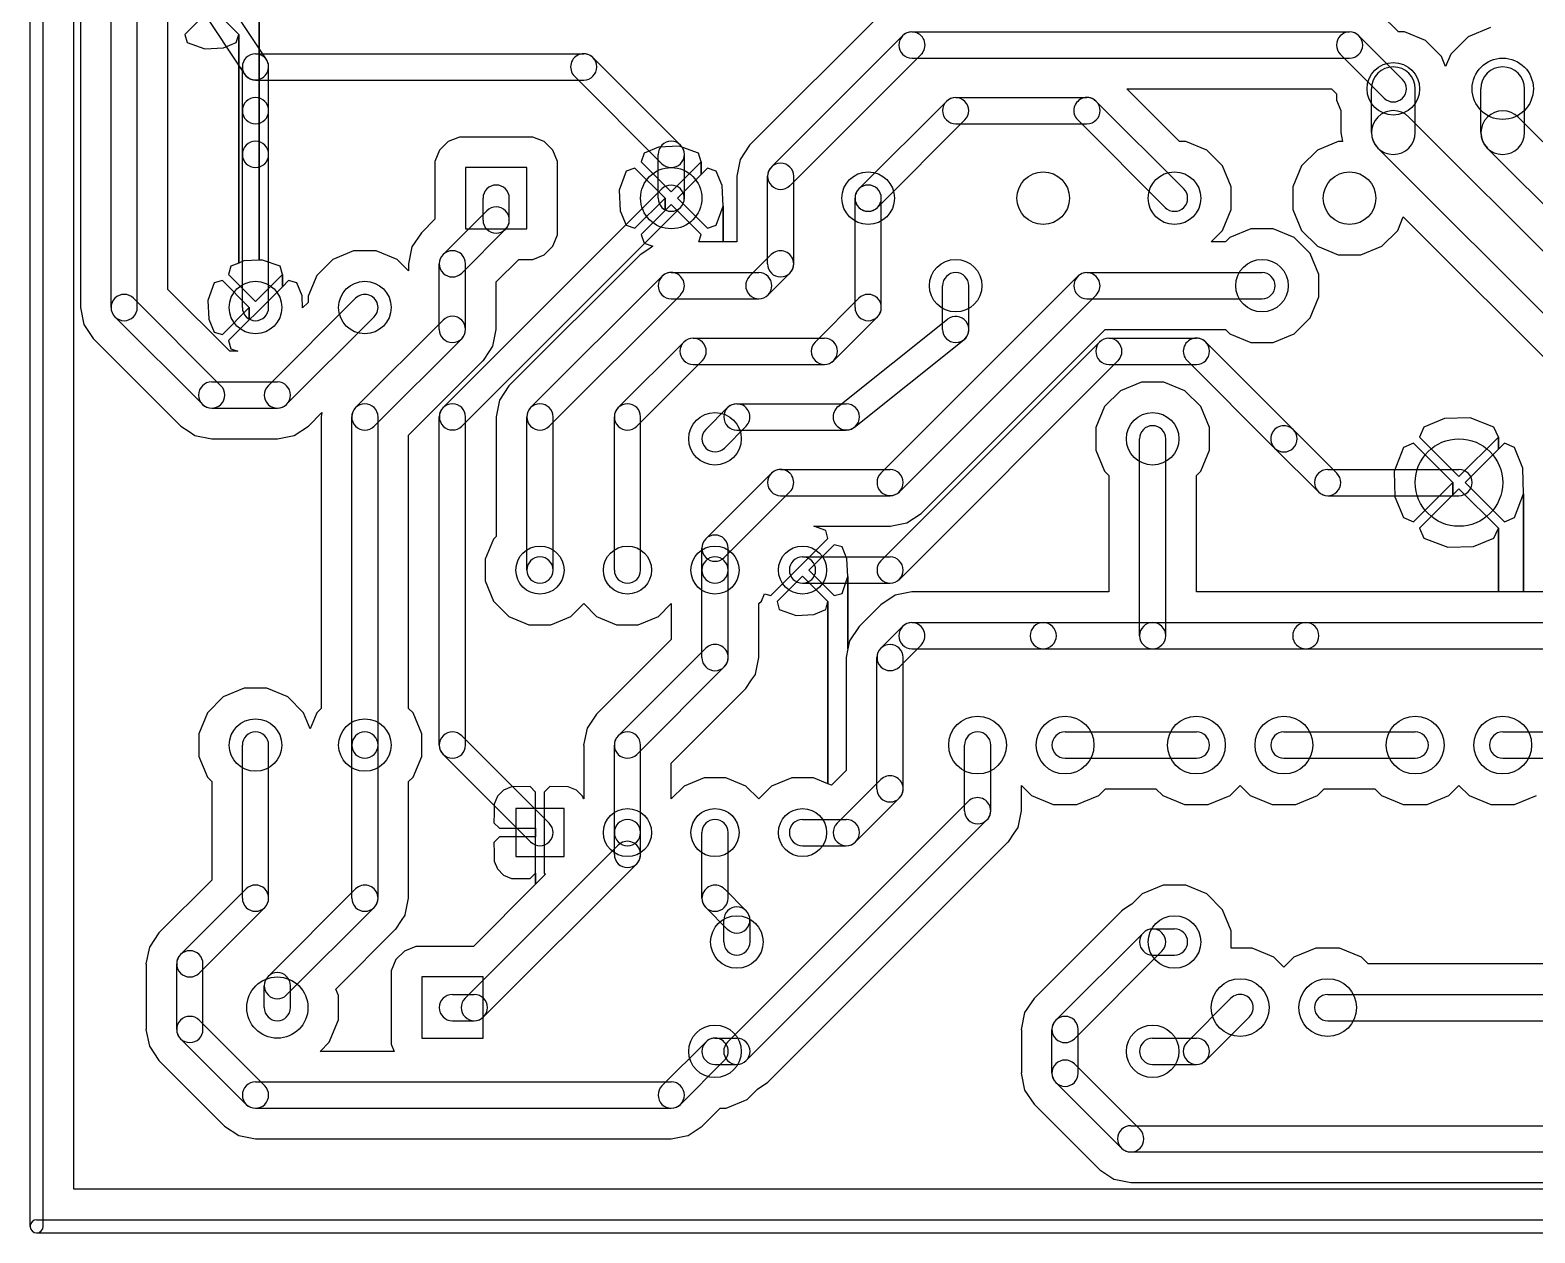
# Model space of a CAD drawing. Extents: x 35925 to 67075, y 41845 to 62495.
# Drawn here: x 35925 to 53118, y 41845 to 55591 of the extents above; entities that cross this region are included whole.
import ezdxf

# ---------------------------------------------------------------- set-up
doc = ezdxf.new("R2010")
doc.units = 0
doc.layers.add('BLACK', color=1, linetype='CONTINUOUS')

msp = doc.modelspace()

# ---------------------------------------------------------------- linework, layer by layer
at = {"layer": 'BLACK'}
for p, q in [((35925, 41920), (35925, 62420)), ((36075, 41920), (36075, 62420)), ((36425, 42345), (36425, 61995)), ((36425, 42345), (36425, 61995)), ((36500, 56916), (36500, 52425)), ((36500, 56916), (36500, 52425)), ((36850, 52420), (36850, 56920)), ((37150, 52420), (37150, 56920)), ((38125, 56003), (38624, 55254)), ((37500, 52628), (37500, 55708)), ((37500, 52628), (37500, 55708)), ((38000, 55849), (37692, 55542)), ((38000, 55849), (37692, 55542)), ((37876, 55836), (38375, 55087)), ((38308, 55542), (38000, 55849)), ((38308, 55542), (38000, 55849)), ((38543, 52962), (38543, 55841)), ((38543, 55841), (38543, 52962)), ((38543, 52962), (38543, 55841)), ((38543, 55841), (38543, 52962)), ((45644, 55772), (44146, 54274)), ((45644, 55772), (44146, 54274)), ((51558, 55569), (51354, 55774)), ((51558, 55569), (51354, 55774)), ((37692, 55542), (37719, 55448)), ((37692, 55542), (37719, 55448)), ((38281, 55448), (38308, 55542)), ((38281, 55448), (38308, 55542)), ((38308, 52929), (38308, 55542)), ((38308, 55542), (38308, 52929)), ((38308, 52929), (38308, 55542)), ((38308, 55542), (38308, 52929)), ((46000, 55570), (51000, 55570)), ((51629, 55569), (51558, 55569)), ((51629, 55569), (51558, 55569)), ((51868, 55470), (51629, 55569)), ((51868, 55470), (51629, 55569)), ((52612, 55619), (52355, 55513)), ((52612, 55619), (52355, 55513)), ((37719, 55448), (37921, 55377)), ((37719, 55448), (37921, 55377)), ((37921, 55377), (38134, 55388)), ((37921, 55377), (38134, 55388)), ((38134, 55388), (38281, 55448)), ((38134, 55388), (38281, 55448)), ((44394, 54027), (45893, 55526)), ((51106, 55526), (51606, 55026)), ((52050, 55288), (51868, 55470)), ((52050, 55288), (51868, 55470)), ((52355, 55513), (52158, 55317)), ((52355, 55513), (52158, 55317)), ((38500, 55320), (42250, 55320)), ((43356, 54276), (42356, 55276)), ((44607, 53814), (46106, 55313)), ((46000, 55270), (51000, 55270)), ((50894, 55314), (51394, 54814)), ((52097, 55173), (52050, 55288)), ((52097, 55173), (52050, 55288)), ((52158, 55317), (52097, 55173)), ((52158, 55317), (52097, 55173)), ((38350, 54670), (38350, 55170)), ((38500, 55020), (42250, 55020)), ((38650, 54670), (38650, 55170)), ((43144, 54064), (42144, 55064)), ((49058, 54319), (48457, 54920)), ((48457, 54920), (50792, 54920)), ((49058, 54319), (48457, 54920)), ((48457, 54920), (50792, 54920)), ((50792, 54920), (50851, 54862)), ((50792, 54920), (50851, 54862)), ((50851, 54862), (50851, 54791)), ((50851, 54862), (50851, 54791)), ((51250, 54420), (51250, 54920)), ((51750, 54420), (51750, 54920)), ((52500, 54420), (52500, 54920)), ((53000, 54420), (53000, 54920)), ((46394, 54776), (45394, 53776)), ((46500, 54820), (48000, 54820)), ((49106, 53776), (48106, 54776)), ((50851, 54791), (50900, 54673)), ((50851, 54791), (50900, 54673)), ((50900, 54673), (50900, 54420)), ((50900, 54673), (50900, 54420)), ((38350, 54170), (38350, 54670)), ((38650, 54170), (38650, 54670)), ((46606, 54564), (45606, 53564)), ((46500, 54520), (48000, 54520)), ((48894, 53564), (47894, 54564)), ((51677, 54596), (54426, 51847)), ((52927, 54596), (56426, 51097)), ((40831, 54369), (40703, 54316)), ((40831, 54369), (40703, 54316)), ((41531, 54369), (40831, 54369)), ((41531, 54369), (40831, 54369)), ((41670, 54369), (41531, 54369)), ((41670, 54369), (41531, 54369)), ((41798, 54316), (41670, 54369)), ((41798, 54316), (41670, 54369)), ((50900, 54420), (50920, 54319)), ((50900, 54420), (50920, 54319)), ((38350, 52420), (38350, 54170)), ((38650, 52420), (38650, 54170)), ((40604, 54218), (40551, 54090)), ((40604, 54218), (40551, 54090)), ((40703, 54316), (40604, 54218)), ((40703, 54316), (40604, 54218)), ((41896, 54217), (41798, 54316)), ((41896, 54217), (41798, 54316)), ((41949, 54089), (41896, 54217)), ((41949, 54089), (41896, 54217)), ((42940, 54183), (42907, 54084)), ((42940, 54183), (42907, 54084)), ((43106, 54252), (42940, 54183)), ((43106, 54252), (42940, 54183)), ((43100, 53670), (43100, 54170)), ((43341, 54263), (43106, 54252)), ((43341, 54263), (43106, 54252)), ((43560, 54183), (43341, 54263)), ((43560, 54183), (43341, 54263)), ((43400, 53670), (43400, 54170)), ((43593, 54084), (43560, 54183)), ((43593, 54084), (43560, 54183)), ((44146, 54274), (44038, 54112)), ((44146, 54274), (44038, 54112)), ((49129, 54319), (49058, 54319)), ((49129, 54319), (49058, 54319)), ((49368, 54220), (49129, 54319)), ((49368, 54220), (49129, 54319)), ((49550, 54038), (49368, 54220)), ((49550, 54038), (49368, 54220)), ((50632, 54220), (50450, 54038)), ((50632, 54220), (50450, 54038)), ((50871, 54319), (50632, 54220)), ((50871, 54319), (50632, 54220)), ((50920, 54319), (50871, 54319)), ((50920, 54319), (50871, 54319)), ((51324, 54243), (54073, 51494)), ((52574, 54243), (56073, 50744)), ((40551, 54090), (40551, 53951)), ((40551, 54090), (40551, 53951)), ((40900, 54020), (40900, 53320)), ((41600, 54020), (40900, 54020)), ((41600, 53320), (41600, 54020)), ((41949, 53389), (41949, 54089)), ((41949, 53389), (41949, 54089)), ((42836, 54013), (42737, 53980)), ((42836, 54013), (42737, 53980)), ((43179, 53670), (42836, 54013)), ((43179, 53670), (42836, 54013)), ((42907, 54084), (43250, 53741)), ((42907, 54084), (43250, 53741)), ((43250, 53741), (43593, 54084)), ((43250, 53741), (43593, 54084)), ((43593, 53942), (43593, 54084)), ((43593, 54084), (43593, 53942)), ((43593, 53942), (43593, 54084)), ((43593, 54084), (43593, 53942)), ((43664, 54013), (43593, 53942)), ((43664, 54013), (43593, 53942)), ((43763, 53980), (43664, 54013)), ((43763, 53980), (43664, 54013)), ((44038, 54112), (43999, 53920)), ((44038, 54112), (43999, 53920)), ((49649, 53799), (49550, 54038)), ((49649, 53799), (49550, 54038)), ((50450, 54038), (50351, 53799)), ((50450, 54038), (50351, 53799)), ((40551, 53951), (40551, 53429)), ((40551, 53951), (40551, 53429)), ((42737, 53980), (42657, 53761)), ((42737, 53980), (42657, 53761)), ((43593, 53942), (43321, 53670)), ((43593, 53942), (43321, 53670)), ((43832, 53814), (43763, 53980)), ((43832, 53814), (43763, 53980)), ((43843, 53579), (43832, 53814)), ((43843, 53579), (43832, 53814)), ((43999, 53920), (44000, 53916)), ((43999, 53920), (44000, 53916)), ((44000, 53916), (44000, 53170)), ((44000, 53916), (44000, 53170)), ((44350, 52920), (44350, 53920)), ((44650, 52920), (44650, 53920)), ((43143, 53776), (40644, 51277)), ((41100, 53420), (41100, 53670)), ((41400, 53420), (41400, 53670)), ((42657, 53761), (42668, 53526)), ((42657, 53761), (42668, 53526)), ((42836, 53327), (43179, 53670)), ((42836, 53327), (43179, 53670)), ((43179, 53528), (43179, 53670)), ((43179, 53670), (43179, 53528)), ((43179, 53528), (43179, 53670)), ((43179, 53670), (43179, 53528)), ((43321, 53670), (43664, 53327)), ((43321, 53670), (43664, 53327)), ((45350, 52420), (45350, 53670)), ((45650, 52420), (45650, 53670)), ((49649, 53541), (49649, 53799)), ((49649, 53541), (49649, 53799)), ((50351, 53799), (50351, 53541)), ((50351, 53799), (50351, 53541)), ((41144, 53526), (40644, 53026)), ((43356, 53563), (40857, 51064)), ((42668, 53526), (42737, 53360)), ((42668, 53526), (42737, 53360)), ((43179, 53528), (42907, 53256)), ((43179, 53528), (42907, 53256)), ((43250, 53599), (43179, 53528)), ((43250, 53599), (43179, 53528)), ((43593, 53256), (43250, 53599)), ((43593, 53256), (43250, 53599)), ((43763, 53360), (43843, 53579)), ((43763, 53360), (43843, 53579)), ((43843, 53170), (43843, 53579)), ((43843, 53579), (43843, 53170)), ((43843, 53170), (43843, 53579)), ((43843, 53579), (43843, 53170)), ((49550, 53302), (49649, 53541)), ((49550, 53302), (49649, 53541)), ((50351, 53541), (50450, 53302)), ((50351, 53541), (50450, 53302)), ((40551, 53429), (40396, 53274)), ((40551, 53429), (40396, 53274)), ((41356, 53314), (40856, 52814)), ((40900, 53320), (41600, 53320)), ((41949, 53250), (41949, 53389)), ((41949, 53250), (41949, 53389)), ((42737, 53360), (42836, 53327)), ((42737, 53360), (42836, 53327)), ((43664, 53327), (43763, 53360)), ((43664, 53327), (43763, 53360)), ((49418, 53170), (49550, 53302)), ((49418, 53170), (49550, 53302)), ((49871, 53319), (49632, 53220)), ((49871, 53319), (49632, 53220)), ((50129, 53319), (49871, 53319)), ((50129, 53319), (49871, 53319)), ((50368, 53220), (50129, 53319)), ((50368, 53220), (50129, 53319)), ((50450, 53302), (50632, 53120)), ((50450, 53302), (50632, 53120)), ((51368, 53120), (51550, 53302)), ((51368, 53120), (51550, 53302)), ((51550, 53302), (51614, 53458)), ((51550, 53302), (51614, 53458)), ((51614, 53458), (53650, 51422)), ((51614, 53458), (53650, 51422)), ((40396, 53274), (40288, 53112)), ((40396, 53274), (40288, 53112)), ((41896, 53122), (41949, 53250)), ((41896, 53122), (41949, 53250)), ((42907, 53256), (42940, 53157)), ((42907, 53256), (42940, 53157)), ((42940, 53157), (43040, 53121)), ((42940, 53157), (43040, 53121)), ((43564, 53170), (43593, 53256)), ((43564, 53170), (43593, 53256)), ((43843, 53170), (43564, 53170)), ((43843, 53170), (43564, 53170)), ((44000, 53170), (43843, 53170)), ((44000, 53170), (43843, 53170)), ((49582, 53170), (49418, 53170)), ((49582, 53170), (49418, 53170)), ((49632, 53220), (49582, 53170)), ((49632, 53220), (49582, 53170)), ((50550, 53038), (50368, 53220)), ((50550, 53038), (50368, 53220)), ((38543, 52962), (38366, 52952)), ((38543, 52962), (38366, 52952)), ((38579, 52963), (38543, 52962)), ((38579, 52963), (38543, 52962)), ((38781, 52892), (38579, 52963)), ((38781, 52892), (38579, 52963)), ((39382, 52970), (39200, 52788)), ((39382, 52970), (39200, 52788)), ((39621, 53069), (39382, 52970)), ((39621, 53069), (39382, 52970)), ((39879, 53069), (39621, 53069)), ((39879, 53069), (39621, 53069)), ((40118, 52970), (39879, 53069)), ((40118, 52970), (39879, 53069)), ((40250, 52838), (40118, 52970)), ((40250, 52838), (40118, 52970)), ((40288, 53112), (40249, 52920)), ((40288, 53112), (40249, 52920)), ((41250, 52713), (41508, 52971)), ((41250, 52713), (41508, 52971)), ((42894, 53022), (41396, 51524)), ((42894, 53022), (41396, 51524)), ((41508, 52971), (41669, 52971)), ((41508, 52971), (41669, 52971)), ((41669, 52971), (41797, 53024)), ((41669, 52971), (41797, 53024)), ((41797, 53024), (41896, 53122)), ((41797, 53024), (41896, 53122)), ((42896, 53024), (42894, 53022)), ((42896, 53024), (42894, 53022)), ((42993, 53089), (42896, 53024)), ((42993, 53089), (42896, 53024)), ((43040, 53121), (42993, 53089)), ((43040, 53121), (42993, 53089)), ((44144, 52777), (44393, 53026)), ((50649, 52799), (50550, 53038)), ((50649, 52799), (50550, 53038)), ((50632, 53120), (50871, 53021)), ((50632, 53120), (50871, 53021)), ((50871, 53021), (51129, 53021)), ((50871, 53021), (51129, 53021)), ((51129, 53021), (51368, 53120)), ((51129, 53021), (51368, 53120)), ((38219, 52892), (38192, 52798)), ((38219, 52892), (38192, 52798)), ((38192, 52798), (38500, 52491)), ((38192, 52798), (38500, 52491)), ((38308, 52929), (38219, 52892)), ((38308, 52929), (38219, 52892)), ((38366, 52952), (38308, 52929)), ((38366, 52952), (38308, 52929)), ((38500, 52491), (38808, 52798)), ((38500, 52491), (38808, 52798)), ((38808, 52798), (38781, 52892)), ((38808, 52798), (38781, 52892)), ((38808, 52658), (38808, 52798)), ((38808, 52798), (38808, 52658)), ((38808, 52658), (38808, 52798)), ((38808, 52798), (38808, 52658)), ((39200, 52788), (39101, 52549)), ((39200, 52788), (39101, 52549)), ((40249, 52920), (40250, 52916)), ((40249, 52920), (40250, 52916)), ((40250, 52916), (40250, 52838)), ((40250, 52916), (40250, 52838)), ((40600, 52170), (40600, 52920)), ((40900, 52170), (40900, 52920)), ((43250, 52820), (44250, 52820)), ((44357, 52564), (44606, 52813)), ((48000, 52820), (50000, 52820)), ((50649, 52541), (50649, 52799)), ((50649, 52541), (50649, 52799)), ((38207, 51920), (37500, 52628)), ((38207, 51920), (37500, 52628)), ((38028, 52701), (37957, 52499)), ((38028, 52701), (37957, 52499)), ((38122, 52728), (38028, 52701)), ((38122, 52728), (38028, 52701)), ((38429, 52420), (38122, 52728)), ((38429, 52420), (38122, 52728)), ((38808, 52658), (38571, 52420)), ((38808, 52658), (38571, 52420)), ((38878, 52728), (38808, 52658)), ((38878, 52728), (38808, 52658)), ((38972, 52701), (38878, 52728)), ((38972, 52701), (38878, 52728)), ((39032, 52554), (38972, 52701)), ((39032, 52554), (38972, 52701)), ((41250, 52170), (41250, 52713)), ((41250, 52170), (41250, 52713)), ((41644, 51277), (43143, 52776)), ((45645, 50527), (47893, 52775)), ((46350, 52170), (46350, 52670)), ((46650, 52170), (46650, 52670)), ((37106, 52526), (38106, 51526)), ((37957, 52499), (37968, 52286)), ((37957, 52499), (37968, 52286)), ((38644, 51526), (39644, 52526)), ((39039, 52417), (39032, 52554)), ((39039, 52417), (39032, 52554)), ((39101, 52479), (39039, 52417)), ((39101, 52479), (39039, 52417)), ((39101, 52549), (39101, 52479)), ((39101, 52549), (39101, 52479)), ((41857, 51064), (43356, 52563)), ((43250, 52520), (44250, 52520)), ((45394, 52526), (44894, 52026)), ((45857, 50315), (48105, 52563)), ((48000, 52520), (50000, 52520)), ((50550, 52302), (50649, 52541)), ((50550, 52302), (50649, 52541)), ((36500, 52425), (36499, 52420)), ((36500, 52425), (36499, 52420)), ((36499, 52420), (36538, 52228)), ((36499, 52420), (36538, 52228)), ((36894, 52314), (37894, 51314)), ((37968, 52286), (38028, 52139)), ((37968, 52286), (38028, 52139)), ((38122, 52112), (38429, 52420)), ((38122, 52112), (38429, 52420)), ((38429, 52279), (38192, 52042)), ((38429, 52279), (38192, 52042)), ((38429, 52279), (38429, 52420)), ((38429, 52420), (38429, 52279)), ((38429, 52279), (38429, 52420)), ((38429, 52420), (38429, 52279)), ((38500, 52349), (38429, 52279)), ((38500, 52349), (38429, 52279)), ((38571, 52420), (38500, 52349)), ((38571, 52420), (38500, 52349)), ((38856, 51314), (39856, 52314)), ((40644, 52276), (39644, 51276)), ((45606, 52314), (45106, 51814)), ((45156, 51288), (46407, 52286)), ((50368, 52120), (50550, 52302)), ((50368, 52120), (50550, 52302)), ((36538, 52228), (36646, 52066)), ((36538, 52228), (36646, 52066)), ((38028, 52139), (38122, 52112)), ((38028, 52139), (38122, 52112)), ((41212, 51979), (41250, 52170)), ((41212, 51979), (41250, 52170)), ((46104, 50066), (48207, 52170)), ((46104, 50066), (48207, 52170)), ((48207, 52170), (49582, 52170)), ((48207, 52170), (49582, 52170)), ((49582, 52170), (49632, 52120)), ((49582, 52170), (49632, 52120)), ((49632, 52120), (49871, 52021)), ((49632, 52120), (49871, 52021)), ((50129, 52021), (50368, 52120)), ((50129, 52021), (50368, 52120)), ((36646, 52066), (37644, 51069)), ((36646, 52066), (37644, 51069)), ((38192, 52042), (38219, 51948)), ((38192, 52042), (38219, 51948)), ((38219, 51948), (38298, 51920)), ((38219, 51948), (38298, 51920)), ((40856, 52064), (39856, 51064)), ((41168, 51914), (41212, 51978)), ((41168, 51914), (41212, 51978)), ((41212, 51978), (41212, 51979)), ((41212, 51978), (41212, 51979)), ((43394, 52026), (42644, 51276)), ((43500, 52070), (45000, 52070)), ((45343, 51054), (46594, 52052)), ((48143, 52026), (45644, 49527)), ((48250, 52070), (49250, 52070)), ((50356, 51026), (49356, 52026)), ((49871, 52021), (50129, 52021)), ((49871, 52021), (50129, 52021)), ((38298, 51920), (38207, 51920)), ((38298, 51920), (38207, 51920)), ((40250, 50963), (41101, 51815)), ((40250, 50963), (41101, 51815)), ((41101, 51815), (41103, 51816)), ((41101, 51815), (41103, 51816)), ((41103, 51816), (41104, 51816)), ((41103, 51816), (41104, 51816)), ((41104, 51816), (41168, 51914)), ((41104, 51816), (41168, 51914)), ((43606, 51814), (42856, 51064)), ((43500, 51770), (45000, 51770)), ((48356, 51813), (45857, 49314)), ((48250, 51770), (49250, 51770)), ((50144, 50814), (49144, 51814)), ((38000, 51570), (38750, 51570)), ((41396, 51524), (41288, 51362)), ((41396, 51524), (41288, 51362)), ((48382, 51470), (48200, 51288)), ((48382, 51470), (48200, 51288)), ((48621, 51569), (48382, 51470)), ((48621, 51569), (48382, 51470)), ((48879, 51569), (48621, 51569)), ((48879, 51569), (48621, 51569)), ((49118, 51470), (48879, 51569)), ((49118, 51470), (48879, 51569)), ((49300, 51288), (49118, 51470)), ((49300, 51288), (49118, 51470)), ((38000, 51270), (38750, 51270)), ((41288, 51362), (41249, 51170)), ((41288, 51362), (41249, 51170)), ((43644, 51027), (43893, 51276)), ((44000, 51320), (45250, 51320)), ((48200, 51288), (48101, 51049)), ((48200, 51288), (48101, 51049)), ((49399, 51049), (49300, 51288)), ((49399, 51049), (49300, 51288)), ((37644, 51069), (37646, 51066)), ((37644, 51069), (37646, 51066)), ((37646, 51066), (37743, 51002)), ((37646, 51066), (37743, 51002)), ((38942, 50958), (39104, 51066)), ((38942, 50958), (39104, 51066)), ((39104, 51066), (39259, 51222)), ((39104, 51066), (39259, 51222)), ((39259, 51222), (39249, 51170)), ((39259, 51222), (39249, 51170)), ((39249, 51170), (39250, 51166)), ((39249, 51170), (39250, 51166)), ((39250, 51166), (39250, 47838)), ((39250, 51166), (39250, 47838)), ((39600, 47420), (39600, 51170)), ((39900, 47420), (39900, 51170)), ((40600, 47420), (40600, 51170)), ((40900, 47420), (40900, 51170)), ((41249, 51170), (41250, 51166)), ((41249, 51170), (41250, 51166)), ((41250, 51166), (41250, 49804)), ((41250, 51166), (41250, 49804)), ((41600, 49420), (41600, 51170)), ((41900, 49420), (41900, 51170)), ((42600, 49420), (42600, 51170)), ((42900, 49420), (42900, 51170)), ((43857, 50814), (44106, 51063)), ((52085, 51151), (51850, 51054)), ((52085, 51151), (51850, 51054)), ((52377, 51159), (52085, 51151)), ((52377, 51159), (52085, 51151)), ((52650, 51054), (52377, 51159)), ((52650, 51054), (52377, 51159)), ((37743, 51002), (37808, 50958)), ((37743, 51002), (37808, 50958)), ((37808, 50958), (37809, 50958)), ((37808, 50958), (37809, 50958)), ((37809, 50958), (38000, 50920)), ((37809, 50958), (38000, 50920)), ((38000, 50920), (38745, 50920)), ((38000, 50920), (38745, 50920)), ((38745, 50920), (38750, 50919)), ((38745, 50920), (38750, 50919)), ((38750, 50920), (38941, 50958)), ((38750, 50920), (38941, 50958)), ((38750, 50919), (38750, 50920)), ((38750, 50919), (38750, 50920)), ((38941, 50958), (38942, 50958)), ((38941, 50958), (38942, 50958)), ((40250, 47838), (40250, 50963)), ((40250, 47838), (40250, 50963)), ((44000, 51020), (45250, 51020)), ((48101, 51049), (48101, 50791)), ((48101, 51049), (48101, 50791)), ((48600, 48670), (48600, 50920)), ((48900, 48670), (48900, 50920)), ((49399, 50791), (49399, 51049)), ((49399, 50791), (49399, 51049)), ((50856, 50526), (50356, 51026)), ((51850, 51054), (51800, 50940)), ((51850, 51054), (51800, 50940)), ((51800, 50940), (52250, 50491)), ((51800, 50940), (52250, 50491)), ((52250, 50491), (52700, 50940)), ((52250, 50491), (52700, 50940)), ((52700, 50940), (52650, 51054)), ((52700, 50940), (52650, 51054)), ((52700, 50800), (52700, 50940)), ((52700, 50940), (52700, 50800)), ((52700, 50800), (52700, 50940)), ((52700, 50940), (52700, 50800)), ((48101, 50791), (48200, 50552)), ((48101, 50791), (48200, 50552)), ((49300, 50552), (49399, 50791)), ((49300, 50552), (49399, 50791)), ((50644, 50314), (50144, 50814)), ((51616, 50820), (51511, 50547)), ((51616, 50820), (51511, 50547)), ((51730, 50870), (51616, 50820)), ((51730, 50870), (51616, 50820)), ((52179, 50420), (51730, 50870)), ((52179, 50420), (51730, 50870)), ((52700, 50800), (52321, 50420)), ((52700, 50800), (52321, 50420)), ((52770, 50870), (52700, 50800)), ((52770, 50870), (52700, 50800)), ((52884, 50820), (52770, 50870)), ((52884, 50820), (52770, 50870)), ((52981, 50585), (52884, 50820)), ((52981, 50585), (52884, 50820)), ((44500, 50570), (45750, 50570)), ((48200, 50552), (48250, 50502)), ((48200, 50552), (48250, 50502)), ((49250, 50502), (49300, 50552)), ((49250, 50502), (49300, 50552)), ((50750, 50570), (52250, 50570)), ((51511, 50547), (51519, 50255)), ((51511, 50547), (51519, 50255)), ((52989, 50293), (52981, 50585)), ((52989, 50293), (52981, 50585)), ((43644, 49776), (44394, 50526)), ((48250, 50502), (48250, 49170)), ((48250, 50502), (48250, 49170)), ((49250, 49170), (49250, 50502)), ((49250, 49170), (49250, 50502)), ((51730, 49970), (52179, 50420)), ((51730, 49970), (52179, 50420)), ((52179, 50279), (52179, 50420)), ((52179, 50420), (52179, 50279)), ((52179, 50279), (52179, 50420)), ((52179, 50420), (52179, 50279)), ((52321, 50420), (52770, 49970)), ((52321, 50420), (52770, 49970)), ((43856, 49564), (44606, 50314)), ((44500, 50270), (45750, 50270)), ((50750, 50270), (52250, 50270)), ((51519, 50255), (51616, 50020)), ((51519, 50255), (51616, 50020)), ((52179, 50279), (51800, 49900)), ((52179, 50279), (51800, 49900)), ((52250, 50349), (52179, 50279)), ((52250, 50349), (52179, 50279)), ((52700, 49900), (52250, 50349)), ((52700, 49900), (52250, 50349)), ((52884, 50020), (52989, 50293)), ((52884, 50020), (52989, 50293)), ((52989, 49170), (52989, 50293)), ((52989, 50293), (52989, 49170)), ((52989, 49170), (52989, 50293)), ((52989, 50293), (52989, 49170)), ((45942, 49958), (46104, 50066)), ((45942, 49958), (46104, 50066)), ((45017, 49872), (44878, 49920)), ((44878, 49920), (45745, 49920)), ((45017, 49872), (44878, 49920)), ((44878, 49920), (45745, 49920)), ((45040, 49781), (45017, 49872)), ((45040, 49781), (45017, 49872)), ((45745, 49920), (45750, 49919)), ((45745, 49920), (45750, 49919)), ((45750, 49920), (45941, 49958)), ((45750, 49920), (45941, 49958)), ((45750, 49919), (45750, 49920)), ((45750, 49919), (45750, 49920)), ((45941, 49958), (45942, 49958)), ((45941, 49958), (45942, 49958)), ((51616, 50020), (51730, 49970)), ((51616, 50020), (51730, 49970)), ((51800, 49900), (51850, 49786)), ((51800, 49900), (51850, 49786)), ((52650, 49786), (52700, 49900)), ((52650, 49786), (52700, 49900)), ((52700, 49170), (52700, 49900)), ((52700, 49900), (52700, 49170)), ((52700, 49170), (52700, 49900)), ((52700, 49900), (52700, 49170)), ((52770, 49970), (52884, 50020)), ((52770, 49970), (52884, 50020)), ((41220, 49774), (41125, 49545)), ((41220, 49774), (41125, 49545)), ((41250, 49804), (41220, 49774)), ((41250, 49804), (41220, 49774)), ((44785, 49526), (45040, 49781)), ((44785, 49526), (45040, 49781)), ((45111, 49710), (44821, 49420)), ((45111, 49710), (44821, 49420)), ((45202, 49687), (45111, 49710)), ((45202, 49687), (45111, 49710)), ((45258, 49550), (45202, 49687)), ((45258, 49550), (45202, 49687)), ((51850, 49786), (52123, 49681)), ((51850, 49786), (52123, 49681)), ((52123, 49681), (52415, 49689)), ((52123, 49681), (52415, 49689)), ((52415, 49689), (52650, 49786)), ((52415, 49689), (52650, 49786)), ((41125, 49545), (41125, 49296)), ((41125, 49545), (41125, 49296)), ((43600, 49420), (43600, 49670)), ((43900, 49420), (43900, 49670)), ((44750, 49570), (45750, 49570)), ((44750, 49491), (44785, 49526)), ((44750, 49491), (44785, 49526)), ((45269, 49346), (45258, 49550)), ((45269, 49346), (45258, 49550)), ((43600, 48420), (43600, 49420)), ((43900, 48420), (43900, 49420)), ((44389, 49130), (44644, 49385)), ((44389, 49130), (44644, 49385)), ((44750, 49349), (44460, 49059)), ((44750, 49349), (44460, 49059)), ((44644, 49385), (44679, 49420)), ((44644, 49385), (44679, 49420)), ((44679, 49420), (44750, 49491)), ((44679, 49420), (44750, 49491)), ((45040, 49059), (44750, 49349)), ((45040, 49059), (44750, 49349)), ((44821, 49420), (45111, 49130)), ((44821, 49420), (45111, 49130)), ((45202, 49153), (45269, 49346)), ((45202, 49153), (45269, 49346)), ((45269, 48519), (45269, 49346)), ((45269, 49346), (45269, 48519)), ((45269, 48519), (45269, 49346)), ((45269, 49346), (45269, 48519)), ((41125, 49296), (41220, 49066)), ((41125, 49296), (41220, 49066)), ((44750, 49270), (45750, 49270)), ((41220, 49066), (41396, 48890)), ((41220, 49066), (41396, 48890)), ((42104, 48890), (42250, 49036)), ((42104, 48890), (42250, 49036)), ((42250, 49036), (42396, 48890)), ((42250, 49036), (42396, 48890)), ((43104, 48890), (43250, 49036)), ((43104, 48890), (43250, 49036)), ((43250, 49036), (43250, 48628)), ((43250, 49036), (43250, 48628)), ((44250, 49036), (44280, 49066)), ((44250, 49036), (44280, 49066)), ((44250, 48420), (44250, 49036)), ((44250, 48420), (44250, 49036)), ((44280, 49066), (44314, 49149)), ((44280, 49066), (44314, 49149)), ((44314, 49149), (44389, 49130)), ((44314, 49149), (44389, 49130)), ((44460, 49059), (44483, 48968)), ((44460, 49059), (44483, 48968)), ((45017, 48968), (45040, 49059)), ((45017, 48968), (45040, 49059)), ((45040, 46977), (45040, 49059)), ((45040, 49059), (45040, 46977)), ((45040, 46977), (45040, 49059)), ((45040, 49059), (45040, 46977)), ((45111, 49130), (45202, 49153)), ((45111, 49130), (45202, 49153)), ((45644, 49022), (45396, 48774)), ((45644, 49022), (45396, 48774)), ((45646, 49024), (45644, 49022)), ((45646, 49024), (45644, 49022)), ((45809, 49132), (45646, 49024)), ((45809, 49132), (45646, 49024)), ((46000, 49170), (45809, 49132)), ((46000, 49170), (45809, 49132)), ((47500, 49170), (46000, 49170)), ((47500, 49170), (46000, 49170)), ((48250, 49170), (47500, 49170)), ((48250, 49170), (47500, 49170)), ((50500, 49170), (49250, 49170)), ((50500, 49170), (49250, 49170)), ((52700, 49170), (50500, 49170)), ((52700, 49170), (50500, 49170)), ((52989, 49170), (52700, 49170)), ((52989, 49170), (52700, 49170)), ((54292, 49170), (52989, 49170)), ((54292, 49170), (52989, 49170)), ((41396, 48890), (41625, 48795)), ((41396, 48890), (41625, 48795)), ((41874, 48795), (42104, 48890)), ((41874, 48795), (42104, 48890)), ((42396, 48890), (42625, 48795)), ((42396, 48890), (42625, 48795)), ((42874, 48795), (43104, 48890)), ((42874, 48795), (43104, 48890)), ((44483, 48968), (44676, 48901)), ((44483, 48968), (44676, 48901)), ((44676, 48901), (44880, 48912)), ((44676, 48901), (44880, 48912)), ((44880, 48912), (45017, 48968)), ((44880, 48912), (45017, 48968)), ((41625, 48795), (41874, 48795)), ((41625, 48795), (41874, 48795)), ((42625, 48795), (42874, 48795)), ((42625, 48795), (42874, 48795)), ((45396, 48774), (45288, 48612)), ((45396, 48774), (45288, 48612)), ((45644, 48527), (45893, 48776)), ((46000, 48820), (47500, 48820)), ((47500, 48820), (48750, 48820)), ((48750, 48820), (50500, 48820)), ((50500, 48820), (54500, 48820)), ((43250, 48628), (42396, 47774)), ((43250, 48628), (42396, 47774)), ((42644, 47526), (43644, 48526)), ((45269, 48519), (45249, 48420)), ((45269, 48519), (45249, 48420)), ((45288, 48612), (45269, 48519)), ((45288, 48612), (45269, 48519)), ((45857, 48314), (46106, 48563)), ((46000, 48520), (47500, 48520)), ((47500, 48520), (48750, 48520)), ((48750, 48520), (50500, 48520)), ((50500, 48520), (54500, 48520)), ((42856, 47314), (43856, 48314)), ((44212, 48229), (44250, 48420)), ((44212, 48229), (44250, 48420)), ((45249, 48420), (45250, 48416)), ((45249, 48420), (45250, 48416)), ((45250, 48416), (45250, 47128)), ((45250, 48416), (45250, 47128)), ((45600, 46920), (45600, 48420)), ((45900, 46920), (45900, 48420)), ((44104, 48066), (44168, 48164)), ((44104, 48066), (44168, 48164)), ((44168, 48164), (44212, 48228)), ((44168, 48164), (44212, 48228)), ((44212, 48228), (44212, 48229)), ((44212, 48228), (44212, 48229)), ((38132, 47970), (37950, 47788)), ((38132, 47970), (37950, 47788)), ((38371, 48069), (38132, 47970)), ((38371, 48069), (38132, 47970)), ((38629, 48069), (38371, 48069)), ((38629, 48069), (38371, 48069)), ((38868, 47970), (38629, 48069)), ((38868, 47970), (38629, 48069)), ((39050, 47788), (38868, 47970)), ((39050, 47788), (38868, 47970)), ((43250, 47213), (44101, 48065)), ((43250, 47213), (44101, 48065)), ((44101, 48065), (44103, 48066)), ((44101, 48065), (44103, 48066)), ((44103, 48066), (44104, 48066)), ((44103, 48066), (44104, 48066)), ((39250, 47838), (39200, 47788)), ((39250, 47838), (39200, 47788)), ((40300, 47788), (40250, 47838)), ((40300, 47788), (40250, 47838)), ((37950, 47788), (37851, 47549)), ((37950, 47788), (37851, 47549)), ((39125, 47607), (39050, 47788)), ((39125, 47607), (39050, 47788)), ((39200, 47788), (39125, 47607)), ((39200, 47788), (39125, 47607)), ((40399, 47549), (40300, 47788)), ((40399, 47549), (40300, 47788)), ((42396, 47774), (42288, 47612)), ((42396, 47774), (42288, 47612)), ((37851, 47549), (37851, 47291)), ((37851, 47549), (37851, 47291)), ((40399, 47291), (40399, 47549)), ((40399, 47291), (40399, 47549)), ((40856, 47526), (41856, 46526)), ((42288, 47612), (42249, 47420)), ((42288, 47612), (42249, 47420)), ((47750, 47570), (49250, 47570)), ((50250, 47570), (51750, 47570)), ((52750, 47570), (54250, 47570)), ((37851, 47291), (37950, 47052)), ((37851, 47291), (37950, 47052)), ((38350, 45670), (38350, 47420)), ((38650, 45670), (38650, 47420)), ((39600, 45670), (39600, 47420)), ((39900, 45670), (39900, 47420)), ((40300, 47052), (40399, 47291)), ((40300, 47052), (40399, 47291)), ((40644, 47314), (41644, 46314)), ((42249, 47420), (42250, 47416)), ((42249, 47420), (42250, 47416)), ((42250, 47416), (42250, 46804)), ((42250, 47416), (42250, 46804)), ((42600, 46420), (42600, 47420)), ((42900, 46420), (42900, 47420)), ((46600, 46670), (46600, 47420)), ((46900, 46670), (46900, 47420)), ((43250, 46804), (43250, 47213)), ((43250, 46804), (43250, 47213)), ((45250, 47128), (45081, 46960)), ((45250, 47128), (45081, 46960)), ((47750, 47270), (49250, 47270)), ((50250, 47270), (51750, 47270)), ((52750, 47270), (54250, 47270)), ((37950, 47052), (38000, 47002)), ((37950, 47052), (38000, 47002)), ((38000, 47002), (38000, 45878)), ((38000, 47002), (38000, 45878)), ((40250, 47002), (40300, 47052)), ((40250, 47002), (40300, 47052)), ((40250, 45670), (40250, 47002)), ((40250, 45670), (40250, 47002)), ((41426, 46944), (41334, 46906)), ((41426, 46944), (41334, 46906)), ((41638, 46945), (41426, 46944)), ((41638, 46945), (41426, 46944)), ((41700, 46883), (41638, 46945)), ((41700, 46883), (41638, 46945)), ((41862, 46945), (41800, 46883)), ((41862, 46945), (41800, 46883)), ((42074, 46944), (41862, 46945)), ((42074, 46944), (41862, 46945)), ((42166, 46906), (42074, 46944)), ((42166, 46906), (42074, 46944)), ((43396, 46950), (43250, 46804)), ((43396, 46950), (43250, 46804)), ((43626, 47045), (43396, 46950)), ((43626, 47045), (43396, 46950)), ((43875, 47045), (43626, 47045)), ((43875, 47045), (43626, 47045)), ((44104, 46950), (43875, 47045)), ((44104, 46950), (43875, 47045)), ((44250, 46804), (44104, 46950)), ((44250, 46804), (44104, 46950)), ((44396, 46950), (44250, 46804)), ((44396, 46950), (44250, 46804)), ((44626, 47045), (44396, 46950)), ((44626, 47045), (44396, 46950)), ((44875, 47045), (44626, 47045)), ((44875, 47045), (44626, 47045)), ((45040, 46977), (44875, 47045)), ((45040, 46977), (44875, 47045)), ((45081, 46960), (45040, 46977)), ((45081, 46960), (45040, 46977)), ((45144, 46526), (45644, 47026)), ((47250, 46675), (47250, 46959)), ((47250, 46959), (47365, 46844)), ((47250, 46675), (47250, 46959)), ((47250, 46959), (47365, 46844)), ((49635, 46843), (49749, 46959)), ((49635, 46843), (49749, 46959)), ((49749, 46959), (49865, 46844)), ((49749, 46959), (49865, 46844)), ((52135, 46843), (52249, 46959)), ((52135, 46843), (52249, 46959)), ((52249, 46959), (52365, 46844)), ((52249, 46959), (52365, 46844)), ((41264, 46836), (41226, 46745)), ((41264, 46836), (41226, 46745)), ((41334, 46906), (41264, 46836)), ((41334, 46906), (41264, 46836)), ((41700, 46470), (41700, 46883)), ((41700, 46470), (41700, 46883)), ((41800, 46883), (41800, 46520)), ((41800, 46883), (41800, 46520)), ((42236, 46836), (42166, 46906)), ((42236, 46836), (42166, 46906)), ((42249, 46804), (42236, 46836)), ((42249, 46804), (42236, 46836)), ((42250, 46804), (42249, 46804)), ((42250, 46804), (42249, 46804)), ((43894, 44026), (46644, 46776)), ((45356, 46314), (45856, 46814)), ((47365, 46844), (47614, 46740)), ((47365, 46844), (47614, 46740)), ((47885, 46740), (48135, 46843)), ((47885, 46740), (48135, 46843)), ((48135, 46843), (48211, 46920)), ((48135, 46843), (48211, 46920)), ((48211, 46920), (48788, 46920)), ((48211, 46920), (48788, 46920)), ((48788, 46920), (48865, 46844)), ((48788, 46920), (48865, 46844)), ((48865, 46844), (49114, 46740)), ((48865, 46844), (49114, 46740)), ((49385, 46740), (49635, 46843)), ((49385, 46740), (49635, 46843)), ((49865, 46844), (50114, 46740)), ((49865, 46844), (50114, 46740)), ((50385, 46740), (50635, 46843)), ((50385, 46740), (50635, 46843)), ((50635, 46843), (50711, 46920)), ((50635, 46843), (50711, 46920)), ((50711, 46920), (51288, 46920)), ((50711, 46920), (51288, 46920)), ((51288, 46920), (51365, 46844)), ((51288, 46920), (51365, 46844)), ((51365, 46844), (51614, 46740)), ((51365, 46844), (51614, 46740)), ((51885, 46740), (52135, 46843)), ((51885, 46740), (52135, 46843)), ((52365, 46844), (52614, 46740)), ((52365, 46844), (52614, 46740)), ((52885, 46740), (53135, 46843)), ((52885, 46740), (53135, 46843)), ((41226, 46646), (41225, 46532)), ((41226, 46646), (41225, 46532)), ((41226, 46745), (41226, 46646)), ((41226, 46745), (41226, 46646)), ((41475, 46695), (41475, 46145)), ((42025, 46695), (41475, 46695)), ((42025, 46145), (42025, 46695)), ((47212, 46479), (47250, 46670)), ((47212, 46479), (47250, 46670)), ((47251, 46670), (47250, 46675)), ((47251, 46670), (47250, 46675)), ((47250, 46670), (47251, 46670)), ((47250, 46670), (47251, 46670)), ((47614, 46740), (47885, 46740)), ((47614, 46740), (47885, 46740)), ((49114, 46740), (49385, 46740)), ((49114, 46740), (49385, 46740)), ((50114, 46740), (50385, 46740)), ((50114, 46740), (50385, 46740)), ((51614, 46740), (51885, 46740)), ((51614, 46740), (51885, 46740)), ((52614, 46740), (52885, 46740)), ((52614, 46740), (52885, 46740)), ((41225, 46532), (41287, 46470)), ((41225, 46532), (41287, 46470)), ((41287, 46470), (41700, 46470)), ((41287, 46470), (41700, 46470)), ((41700, 46370), (41700, 46470)), ((41700, 46470), (41700, 46370)), ((41700, 46370), (41700, 46470)), ((41700, 46470), (41700, 46370)), ((41800, 46520), (41800, 46470)), ((41800, 46520), (41800, 46470)), ((41800, 46470), (41800, 46370)), ((41800, 46470), (41800, 46370)), ((42600, 46170), (42600, 46420)), ((42900, 46170), (42900, 46420)), ((43600, 45670), (43600, 46420)), ((43900, 45670), (43900, 46420)), ((44106, 43814), (46856, 46564)), ((44750, 46570), (45250, 46570)), ((47168, 46414), (47212, 46478)), ((47168, 46414), (47212, 46478)), ((47212, 46478), (47212, 46479)), ((47212, 46478), (47212, 46479)), ((40894, 44526), (42644, 46276)), ((41287, 46370), (41225, 46308)), ((41287, 46370), (41225, 46308)), ((41225, 46308), (41226, 46194)), ((41225, 46308), (41226, 46194)), ((41700, 46370), (41287, 46370)), ((41700, 46370), (41287, 46370)), ((41700, 45957), (41700, 46370)), ((41700, 45957), (41700, 46370)), ((41800, 46370), (41800, 46320)), ((41800, 46370), (41800, 46320)), ((41800, 46320), (41800, 45957)), ((41800, 46320), (41800, 45957)), ((44354, 43566), (47101, 46315)), ((44354, 43566), (47101, 46315)), ((44750, 46270), (45250, 46270)), ((47101, 46315), (47103, 46316)), ((47101, 46315), (47103, 46316)), ((47103, 46316), (47104, 46316)), ((47103, 46316), (47104, 46316)), ((47104, 46316), (47168, 46414)), ((47104, 46316), (47168, 46414)), ((41226, 46194), (41226, 46095)), ((41226, 46194), (41226, 46095)), ((41226, 46095), (41264, 46004)), ((41226, 46095), (41264, 46004)), ((41475, 46145), (42025, 46145)), ((41106, 44314), (42856, 46064)), ((41264, 46004), (41334, 45934)), ((41264, 46004), (41334, 45934)), ((41334, 45934), (41426, 45896)), ((41334, 45934), (41426, 45896)), ((41638, 45895), (41700, 45957)), ((41638, 45895), (41700, 45957)), ((41700, 45829), (41700, 45957)), ((41700, 45957), (41700, 45829)), ((41700, 45829), (41700, 45957)), ((41700, 45957), (41700, 45829)), ((41814, 45943), (41700, 45829)), ((41814, 45943), (41700, 45829)), ((41800, 45957), (41814, 45943)), ((41800, 45957), (41814, 45943)), ((38000, 45878), (37396, 45274)), ((38000, 45878), (37396, 45274)), ((38394, 45776), (37644, 45026)), ((38644, 44776), (39644, 45776)), ((41700, 45829), (40991, 45119)), ((41700, 45829), (40991, 45119)), ((41426, 45896), (41638, 45895)), ((41426, 45896), (41638, 45895)), ((44106, 45527), (43857, 45776)), ((48871, 45819), (48632, 45720)), ((48871, 45819), (48632, 45720)), ((49129, 45819), (48871, 45819)), ((49129, 45819), (48871, 45819)), ((49368, 45720), (49129, 45819)), ((49368, 45720), (49129, 45819)), ((38606, 45564), (37856, 44814)), ((38856, 44564), (39856, 45564)), ((40212, 45479), (40250, 45670)), ((40212, 45479), (40250, 45670)), ((43893, 45314), (43644, 45563)), ((48493, 45589), (48396, 45524)), ((48493, 45589), (48396, 45524)), ((48514, 45603), (48493, 45589)), ((48514, 45603), (48493, 45589)), ((48515, 45604), (48514, 45603)), ((48515, 45604), (48514, 45603)), ((48632, 45720), (48515, 45604)), ((48632, 45720), (48515, 45604)), ((49550, 45538), (49368, 45720)), ((49550, 45538), (49368, 45720)), ((40104, 45316), (40168, 45414)), ((40104, 45316), (40168, 45414)), ((40168, 45414), (40212, 45478)), ((40168, 45414), (40212, 45478)), ((40212, 45478), (40212, 45479)), ((40212, 45478), (40212, 45479)), ((43850, 45170), (43850, 45420)), ((44150, 45170), (44150, 45420)), ((48394, 45522), (47396, 44524)), ((48394, 45522), (47396, 44524)), ((48396, 45524), (48394, 45522)), ((48396, 45524), (48394, 45522)), ((49649, 45299), (49550, 45538)), ((49649, 45299), (49550, 45538)), ((37396, 45274), (37288, 45112)), ((37396, 45274), (37288, 45112)), ((39418, 44632), (40101, 45315)), ((39418, 44632), (40101, 45315)), ((40101, 45315), (40103, 45316)), ((40101, 45315), (40103, 45316)), ((40103, 45316), (40104, 45316)), ((40103, 45316), (40104, 45316)), ((48644, 45276), (47644, 44276)), ((48750, 45320), (49000, 45320)), ((49649, 45100), (49649, 45299)), ((49649, 45100), (49649, 45299)), ((37288, 45112), (37249, 44920)), ((37288, 45112), (37249, 44920)), ((40203, 45066), (40104, 44968)), ((40203, 45066), (40104, 44968)), ((40331, 45119), (40203, 45066)), ((40331, 45119), (40203, 45066)), ((40991, 45119), (40331, 45119)), ((40991, 45119), (40331, 45119)), ((48856, 45064), (47856, 44064)), ((49886, 45100), (49649, 45100)), ((49886, 45100), (49649, 45100)), ((50135, 44996), (49886, 45100)), ((50135, 44996), (49886, 45100)), ((50615, 45100), (50365, 44997)), ((50615, 45100), (50365, 44997)), ((50886, 45100), (50615, 45100)), ((50886, 45100), (50615, 45100)), ((51135, 44996), (50886, 45100)), ((51135, 44996), (50886, 45100)), ((37249, 44920), (37250, 44916)), ((37249, 44920), (37250, 44916)), ((37250, 44916), (37250, 44175)), ((37250, 44916), (37250, 44175)), ((37600, 44170), (37600, 44920)), ((37900, 44170), (37900, 44920)), ((40104, 44968), (40051, 44840)), ((40104, 44968), (40051, 44840)), ((48750, 45020), (49000, 45020)), ((50250, 44882), (50135, 44996)), ((50250, 44882), (50135, 44996)), ((50365, 44997), (50250, 44882)), ((50365, 44997), (50250, 44882)), ((51211, 44920), (51135, 44996)), ((51211, 44920), (51135, 44996)), ((53288, 44920), (51211, 44920)), ((53288, 44920), (51211, 44920)), ((40051, 44840), (40051, 44701)), ((40051, 44840), (40051, 44701)), ((40051, 44701), (40051, 44001)), ((40051, 44701), (40051, 44001)), ((41100, 44770), (40400, 44770)), ((40400, 44770), (40400, 44070)), ((41100, 44070), (41100, 44770)), ((38600, 44420), (38600, 44670)), ((38900, 44420), (38900, 44670)), ((39449, 44558), (39418, 44632)), ((39449, 44558), (39418, 44632)), ((39449, 44280), (39449, 44558)), ((39449, 44280), (39449, 44558)), ((40750, 44570), (41000, 44570)), ((50750, 44570), (53750, 44570)), ((47288, 44362), (47249, 44170)), ((47288, 44362), (47249, 44170)), ((47396, 44524), (47288, 44362)), ((47396, 44524), (47288, 44362)), ((49144, 44026), (49644, 44526)), ((37856, 44276), (38606, 43526)), ((39342, 44023), (39449, 44280)), ((39342, 44023), (39449, 44280)), ((40750, 44270), (41000, 44270)), ((49356, 43814), (49856, 44314)), ((50750, 44270), (53750, 44270)), ((37250, 44175), (37249, 44170)), ((37250, 44175), (37249, 44170)), ((37249, 44170), (37288, 43978)), ((37249, 44170), (37288, 43978)), ((37644, 44064), (38394, 43314)), ((39238, 43920), (39342, 44023)), ((39238, 43920), (39342, 44023)), ((40400, 44070), (41100, 44070)), ((43144, 43526), (43644, 44026)), ((43750, 44070), (44000, 44070)), ((47249, 44170), (47250, 44166)), ((47249, 44170), (47250, 44166)), ((47250, 44166), (47250, 43675)), ((47250, 44166), (47250, 43675)), ((47600, 43670), (47600, 44170)), ((47900, 43670), (47900, 44170)), ((48750, 44070), (49250, 44070)), ((37288, 43978), (37396, 43816)), ((37288, 43978), (37396, 43816)), ((40084, 43920), (39238, 43920)), ((40084, 43920), (39238, 43920)), ((40051, 44001), (40084, 43920)), ((40051, 44001), (40084, 43920)), ((37396, 43816), (38144, 43069)), ((37396, 43816), (38144, 43069)), ((43356, 43314), (43856, 43814)), ((43750, 43770), (44000, 43770)), ((47250, 43675), (47249, 43670)), ((47250, 43675), (47249, 43670)), ((47249, 43670), (47288, 43478)), ((47249, 43670), (47288, 43478)), ((47856, 43776), (48606, 43026)), ((48750, 43770), (49250, 43770)), ((38500, 43570), (43250, 43570)), ((44235, 43488), (44354, 43566)), ((44235, 43488), (44354, 43566)), ((47644, 43564), (48394, 42814)), ((43879, 43271), (44118, 43370)), ((43879, 43271), (44118, 43370)), ((44118, 43370), (44234, 43486)), ((44118, 43370), (44234, 43486)), ((44234, 43486), (44235, 43488)), ((44234, 43486), (44235, 43488)), ((47288, 43478), (47396, 43316)), ((47288, 43478), (47396, 43316)), ((38500, 43270), (43250, 43270)), ((43604, 43066), (43808, 43271)), ((43604, 43066), (43808, 43271)), ((43808, 43271), (43879, 43271)), ((43808, 43271), (43879, 43271)), ((47396, 43316), (48144, 42569)), ((47396, 43316), (48144, 42569)), ((38144, 43069), (38146, 43066)), ((38144, 43069), (38146, 43066)), ((38146, 43066), (38308, 42959)), ((38146, 43066), (38308, 42959)), ((43442, 42958), (43604, 43066)), ((43442, 42958), (43604, 43066)), ((48500, 43070), (57500, 43070)), ((38308, 42959), (38309, 42958)), ((38308, 42959), (38309, 42958)), ((38309, 42958), (38500, 42920)), ((38309, 42958), (38500, 42920)), ((38500, 42920), (43245, 42920)), ((38500, 42920), (43245, 42920)), ((43245, 42920), (43250, 42919)), ((43245, 42920), (43250, 42919)), ((43250, 42920), (43441, 42958)), ((43250, 42920), (43441, 42958)), ((43250, 42919), (43250, 42920)), ((43250, 42919), (43250, 42920)), ((43441, 42958), (43442, 42958)), ((43441, 42958), (43442, 42958)), ((48500, 42770), (57500, 42770)), ((48144, 42569), (48146, 42566)), ((48144, 42569), (48146, 42566)), ((48146, 42566), (48308, 42459)), ((48146, 42566), (48308, 42459)), ((66500, 42345), (36425, 42345)), ((66500, 42345), (36425, 42345)), ((48308, 42459), (48309, 42458)), ((48308, 42459), (48309, 42458)), ((48309, 42458), (48500, 42420)), ((48309, 42458), (48500, 42420)), ((48500, 42420), (57495, 42420)), ((48500, 42420), (57495, 42420)), ((36000, 41995), (67000, 41995)), ((36000, 41845), (67000, 41845))]:
    msp.add_line(p, q, dxfattribs=at)
for centre, radius in [((51500, 54920), 300), ((52750, 54920), 350), ((43250, 53670), 350), ((45500, 53670), 300), ((47500, 53670), 300), ((49000, 53670), 300), ((51000, 53670), 300), ((46500, 52670), 300), ((50000, 52670), 300), ((38500, 52420), 300), ((39750, 52420), 300), ((43750, 50920), 300), ((48750, 50920), 300), ((52250, 50420), 500), ((41750, 49420), 275), ((42750, 49420), 275), ((43750, 49420), 275), ((44750, 49420), 275), ((38500, 47420), 300), ((39750, 47420), 300), ((46750, 47420), 330), ((47750, 47420), 330), ((49250, 47420), 330), ((50250, 47420), 330), ((51750, 47420), 330), ((52750, 47420), 330), ((42750, 46420), 275), ((43750, 46420), 275), ((44750, 46420), 275), ((44000, 45170), 300), ((49000, 45170), 300), ((38750, 44420), 350), ((49750, 44420), 330), ((50750, 44420), 330), ((43750, 43920), 300), ((48750, 43920), 300)]:
    msp.add_circle(centre, radius, dxfattribs=at)
for centre, radius, start, end in [((46000, 55420), 150, 90, 270), ((46000, 55420), 150, 315, 495), ((51000, 55420), 150, 45, 225), ((51000, 55420), 150, 270, 450), ((38500, 55170), 150, 90, 270), ((38500, 55170), 150, 360, 540), ((38500, 55171), 150, 213, 393), ((42250, 55170), 150, 405, 585), ((42250, 55170), 150, 270, 450), ((51500, 54920), 250, 360, 540), ((51500, 54920), 150, 225, 405), ((52750, 54920), 250, 360, 540), ((38500, 54670), 150, 360, 540), ((46500, 54670), 150, 90, 270), ((46500, 54670), 150, -45, 135), ((48000, 54670), 150, 405, 585), ((48000, 54670), 150, 270, 450), ((38500, 54670), 150, 180, 360), ((51500, 54420), 250, 45, 225), ((52751, 54419), 250, 45, 225), ((51500, 54420), 250, 180, 360), ((52750, 54420), 250, 180, 360), ((38500, 54170), 150, 360, 540), ((38500, 54170), 150, 180, 360), ((43250, 54170), 150, 360, 540), ((43250, 54170), 150, 225, 405), ((44500, 53920), 150, 360, 540), ((44500, 53920), 150, 135, 315), ((41250, 53670), 150, 360, 540), ((43249, 53669), 150, -45, 135), ((45500, 53670), 150, 360, 540), ((45500, 53670), 150, 0, 180), ((43250, 53670), 150, 180, 360), ((45500, 53670), 150, 135, 315), ((45500, 53670), 150, 180, 360), ((49000, 53670), 150, 225, 405), ((41250, 53420), 150, -45, 135), ((41250, 53420), 150, 180, 360), ((40750, 52920), 150, 360, 540), ((40750, 52920), 150, 135, 315), ((44499, 52919), 150, 315, 495), ((43250, 52670), 150, 90, 270), ((43250, 52670), 150, 315, 495), ((44250, 52670), 150, 270, 450), ((44500, 52920), 150, 180, 360), ((46500, 52670), 150, 360, 540), ((48000, 52670), 150, 90, 270), ((47999, 52669), 150, 315, 495), ((50000, 52670), 150, 270, 450), ((44251, 52671), 150, 135, 315), ((37000, 52420), 150, 45, 225), ((39750, 52420), 150, 315, 495), ((45500, 52420), 150, -45, 135), ((37000, 52420), 150, 180, 360), ((38500, 52420), 150, 180, 360), ((40750, 52170), 150, -45, 135), ((45500, 52420), 150, 180, 360), ((46500, 52169), 150, 308, 488), ((40750, 52170), 150, 180, 360), ((46500, 52170), 150, 180, 360), ((43500, 51920), 150, 90, 270), ((43500, 51920), 150, -45, 135), ((45000, 51920), 150, 135, 315), ((45000, 51920), 150, 270, 450), ((48250, 51920), 150, 90, 270), ((48249, 51919), 150, -45, 135), ((49250, 51920), 150, 405, 585), ((49250, 51920), 150, 270, 450), ((38000, 51420), 150, 90, 270), ((38000, 51420), 150, 225, 405), ((38750, 51420), 150, 135, 315), ((38750, 51420), 150, 270, 450), ((39750, 51170), 150, 360, 540), ((39750, 51170), 150, 135, 315), ((40750, 51170), 150, 360, 540), ((40751, 51171), 150, 135, 315), ((41750, 51170), 150, 360, 540), ((41750, 51170), 150, 135, 315), ((42750, 51170), 150, 360, 540), ((42750, 51170), 150, 135, 315), ((44000, 51170), 150, 90, 270), ((43999, 51169), 150, 315, 495), ((45250, 51171), 150, 128, 308), ((45250, 51170), 150, 270, 450), ((48750, 50920), 150, 360, 540), ((50250, 50920), 150, 405, 585), ((43751, 50921), 150, 135, 315), ((50250, 50920), 150, 225, 405), ((44500, 50420), 150, 90, 270), ((44500, 50420), 150, 315, 495), ((45750, 50420), 150, 270, 450), ((50750, 50420), 150, 90, 270), ((52250, 50420), 150, 270, 450), ((45751, 50421), 150, 135, 315), ((50750, 50420), 150, 225, 405), ((43750, 49670), 150, 360, 540), ((43750, 49670), 150, 135, 315), ((41750, 49420), 150, 0, 180), ((43750, 49420), 150, 360, 540), ((44750, 49420), 150, 90, 270), ((44750, 49420), 150, 0, 180), ((45751, 49421), 150, 135, 315), ((45750, 49420), 150, 270, 450), ((41750, 49420), 150, 180, 360), ((41750, 49420), 150, 180, 360), ((42750, 49420), 150, 180, 360), ((43750, 49420), 150, 180, 360), ((44750, 49420), 150, 180, 360), ((46000, 48670), 150, 90, 270), ((45999, 48669), 150, 315, 495), ((47500, 48670), 150, 90, 270), ((47500, 48670), 150, 270, 450), ((48750, 48670), 150, 90, 270), ((48750, 48670), 150, 180, 360), ((48750, 48670), 150, 270, 450), ((50500, 48670), 150, 90, 270), ((50500, 48670), 150, 0, 180), ((50500, 48670), 150, 180, 360), ((50500, 48670), 150, 270, 450), ((43750, 48420), 150, 315, 495), ((45750, 48420), 150, 360, 540), ((45751, 48421), 150, 135, 315), ((43750, 48420), 150, 180, 360), ((38500, 47420), 150, 360, 540), ((39750, 47420), 150, 360, 540), ((40750, 47420), 150, 45, 225), ((42750, 47420), 150, 360, 540), ((42750, 47420), 150, 135, 315), ((46750, 47420), 150, 360, 540), ((47750, 47420), 150, 90, 270), ((49250, 47420), 150, 270, 450), ((50250, 47420), 150, 90, 270), ((51750, 47420), 150, 270, 450), ((52750, 47420), 150, 90, 270), ((39750, 47420), 150, 180, 360), ((40750, 47420), 150, 180, 360), ((45750, 46920), 150, 315, 495), ((45750, 46920), 150, 180, 360), ((46750, 46670), 150, 315, 495), ((46750, 46670), 150, 180, 360), ((41750, 46420), 150, 225, 405), ((42750, 46420), 150, 360, 540), ((42750, 46420), 150, 180, 360), ((43750, 46420), 150, 360, 540), ((44750, 46420), 150, 90, 270), ((45250, 46420), 150, 135, 315), ((45250, 46420), 150, 270, 450), ((42750, 46170), 150, 315, 495), ((42750, 46170), 150, 180, 360), ((38500, 45670), 150, -45, 135), ((39750, 45670), 150, 315, 495), ((43751, 45669), 150, 405, 585), ((38500, 45670), 150, 180, 360), ((39750, 45670), 150, 180, 360), ((43750, 45670), 150, 180, 360), ((44000, 45420), 150, 360, 540), ((43999, 45421), 150, 225, 405), ((48750, 45170), 150, 90, 270), ((48750, 45170), 150, -45, 135), ((49000, 45170), 150, 270, 450), ((37750, 44920), 150, 360, 540), ((44000, 45170), 150, 180, 360), ((37750, 44920), 150, 135, 315), ((38750, 44670), 150, 360, 540), ((38750, 44670), 150, 135, 315), ((40750, 44420), 150, 90, 270), ((41000, 44420), 150, 270, 450), ((49750, 44420), 150, 315, 495), ((50750, 44420), 150, 90, 270), ((38750, 44420), 150, 180, 360), ((41000, 44420), 150, 135, 315), ((37750, 44170), 150, 45, 225), ((47750, 44170), 150, 360, 540), ((47750, 44170), 150, 135, 315), ((37750, 44170), 150, 180, 360), ((43750, 43920), 150, 90, 270), ((43750, 43920), 150, 315, 495), ((44000, 43920), 150, 135, 315), ((44000, 43920), 150, 270, 450), ((48750, 43920), 150, 90, 270), ((49250, 43920), 150, 135, 315), ((49250, 43920), 150, 270, 450), ((47750, 43670), 150, 45, 225), ((47750, 43670), 150, 180, 360), ((38500, 43420), 150, 90, 270), ((38500, 43420), 150, 225, 405), ((43250, 43420), 150, 135, 315), ((43250, 43420), 150, 270, 450), ((48500, 42920), 150, 90, 270), ((48500, 42920), 150, 225, 405), ((36000, 41920), 75, 90, 270), ((36000, 41920), 75, 180, 360)]:
    msp.add_arc(centre, radius, start, end, dxfattribs=at)

doc.saveas('drawing.dxf')
